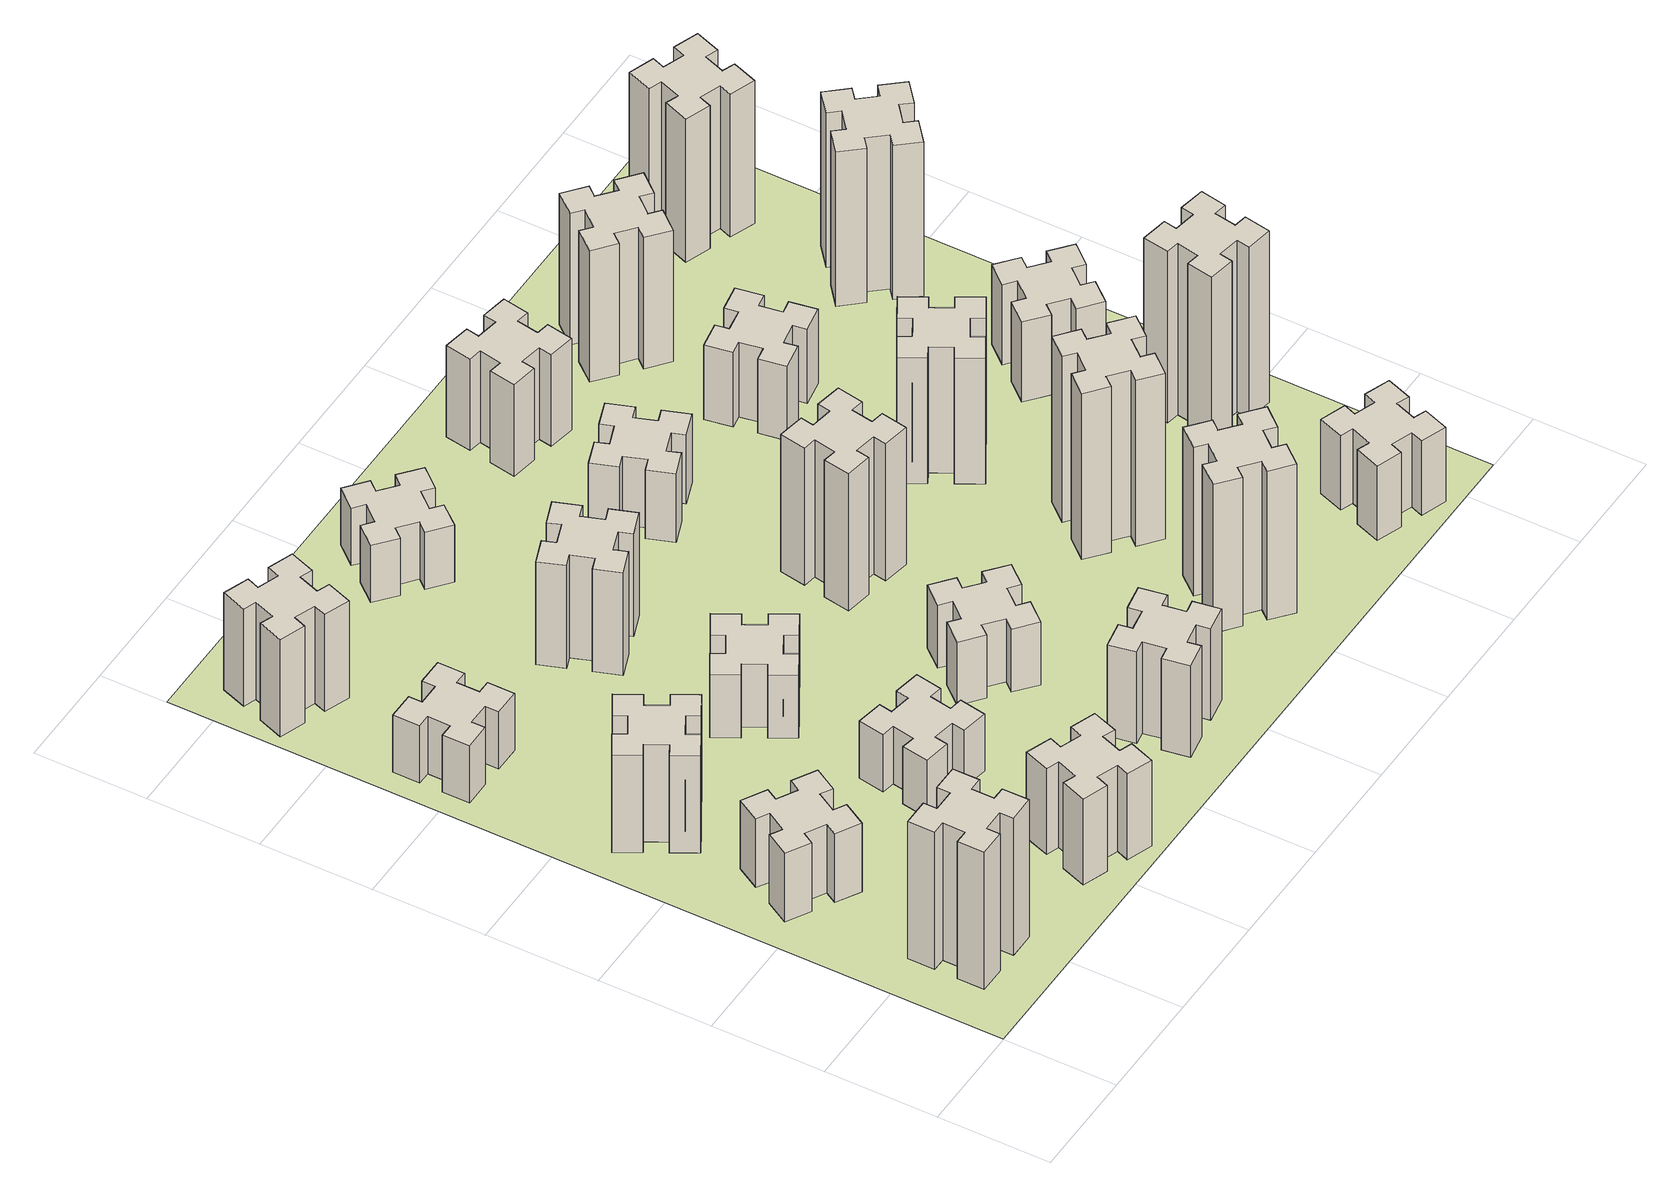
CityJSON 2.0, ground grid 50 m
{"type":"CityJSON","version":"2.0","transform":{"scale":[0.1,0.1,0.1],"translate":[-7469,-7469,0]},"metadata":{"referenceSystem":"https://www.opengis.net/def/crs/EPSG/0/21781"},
"CityObjects":{
"building1":{"type":"Building","attributes":{"class":"1000","function":"1000","usage":"1000","yearOfConstruction":2016,"roofType":"1000","measuredHeight":72,"storeysAboveGround":30,"storeysBelowGround":0},"geometry":[{"type":"Solid","lod":"1","boundaries":[[[[0,1,2,3,4,5,6,7,8,9,10,11,12,13,14,15,16,17,18,19]],[[17,16,20,21]],[[16,15,22,20]],[[15,14,23,22]],[[14,13,24,23]],[[13,12,25,24]],[[12,11,26,25]],[[11,10,27,26]],[[10,9,28,27]],[[9,8,29,28]],[[8,7,30,29]],[[7,6,31,30]],[[6,5,32,31]],[[5,4,33,32]],[[4,3,34,33]],[[3,2,35,34]],[[2,1,36,35]],[[1,0,37,36]],[[0,19,38,37]],[[19,18,39,38]],[[18,17,21,39]],[[24,25,26,27,28,29,30,31,32,33,34,35,36,37,38,39,21,20,22,23]]]]}]},
"building2":{"type":"Building","attributes":{"class":"1000","function":"1000","usage":"1000","yearOfConstruction":2016,"roofType":"1000","measuredHeight":36,"storeysAboveGround":30,"storeysBelowGround":0},"geometry":[{"type":"Solid","lod":"1","boundaries":[[[[40,41,42,43,44,45,46,47,48,49,50,51,52,53,54,55,56,57,58,59]],[[57,56,60,61]],[[56,55,62,60]],[[55,54,63,62]],[[54,53,64,63]],[[53,52,65,64]],[[52,51,66,65]],[[51,50,67,66]],[[50,49,68,67]],[[49,48,69,68]],[[48,47,70,69]],[[47,46,71,70]],[[46,45,72,71]],[[45,44,73,72]],[[44,43,74,73]],[[43,42,75,74]],[[42,41,76,75]],[[41,40,77,76]],[[40,59,78,77]],[[59,58,79,78]],[[58,57,61,79]],[[64,65,66,67,68,69,70,71,72,73,74,75,76,77,78,79,61,60,62,63]]]]}]},
"building3":{"type":"Building","attributes":{"class":"1000","function":"1000","usage":"1000","yearOfConstruction":2016,"roofType":"1000","measuredHeight":51,"storeysAboveGround":30,"storeysBelowGround":0},"geometry":[{"type":"Solid","lod":"1","boundaries":[[[[80,81,82,83,84,85,86,87,88,89,90,91,92,93,94,95,96,97,98,99]],[[97,96,100,101]],[[96,95,102,100]],[[95,94,103,102]],[[94,93,104,103]],[[93,92,105,104]],[[92,91,106,105]],[[91,90,107,106]],[[90,89,108,107]],[[89,88,109,108]],[[88,87,110,109]],[[87,86,111,110]],[[86,85,112,111]],[[85,84,113,112]],[[84,83,114,113]],[[83,82,115,114]],[[82,81,116,115]],[[81,80,117,116]],[[80,99,118,117]],[[99,98,119,118]],[[98,97,101,119]],[[104,105,106,107,108,109,110,111,112,113,114,115,116,117,118,119,101,100,102,103]]]]}]},
"building4":{"type":"Building","attributes":{"class":"1000","function":"1000","usage":"1000","yearOfConstruction":2016,"roofType":"1000","measuredHeight":30,"storeysAboveGround":30,"storeysBelowGround":0},"geometry":[{"type":"Solid","lod":"1","boundaries":[[[[120,121,122,123,124,125,126,127,128,129,130,131,132,133,134,135,136,137,138,139]],[[137,136,140,141]],[[136,135,142,140]],[[135,134,143,142]],[[134,133,144,143]],[[133,132,145,144]],[[132,131,146,145]],[[131,130,147,146]],[[130,129,148,147]],[[129,128,149,148]],[[128,127,150,149]],[[127,126,151,150]],[[126,125,152,151]],[[125,124,153,152]],[[124,123,154,153]],[[123,122,155,154]],[[122,121,156,155]],[[121,120,157,156]],[[120,139,158,157]],[[139,138,159,158]],[[138,137,141,159]],[[144,145,146,147,148,149,150,151,152,153,154,155,156,157,158,159,141,140,142,143]]]]}]},
"building5":{"type":"Building","attributes":{"class":"1000","function":"1000","usage":"1000","yearOfConstruction":2016,"roofType":"1000","measuredHeight":45,"storeysAboveGround":30,"storeysBelowGround":0},"geometry":[{"type":"Solid","lod":"1","boundaries":[[[[160,161,162,163,164,165,166,167,168,169,170,171,172,173,174,175,176,177,178,179]],[[177,176,180,181]],[[176,175,182,180]],[[175,174,183,182]],[[174,173,184,183]],[[173,172,185,184]],[[172,171,186,185]],[[171,170,187,186]],[[170,169,188,187]],[[169,168,189,188]],[[168,167,190,189]],[[167,166,191,190]],[[166,165,192,191]],[[165,164,193,192]],[[164,163,194,193]],[[163,162,195,194]],[[162,161,196,195]],[[161,160,197,196]],[[160,179,198,197]],[[179,178,199,198]],[[178,177,181,199]],[[184,185,186,187,188,189,190,191,192,193,194,195,196,197,198,199,181,180,182,183]]]]}]},
"building6":{"type":"Building","attributes":{"class":"1000","function":"1000","usage":"1000","yearOfConstruction":2016,"roofType":"1000","measuredHeight":51,"storeysAboveGround":30,"storeysBelowGround":0},"geometry":[{"type":"Solid","lod":"1","boundaries":[[[[200,201,202,203,204,205,206,207,208,209,210,211,212,213,214,215,216,217,218,219]],[[217,216,220,221]],[[216,215,222,220]],[[215,214,223,222]],[[214,213,224,223]],[[213,212,225,224]],[[212,211,226,225]],[[211,210,227,226]],[[210,209,228,227]],[[209,208,229,228]],[[208,207,230,229]],[[207,206,231,230]],[[206,205,232,231]],[[205,204,233,232]],[[204,203,234,233]],[[203,202,235,234]],[[202,201,236,235]],[[201,200,237,236]],[[200,219,238,237]],[[219,218,239,238]],[[218,217,221,239]],[[224,225,226,227,228,229,230,231,232,233,234,235,236,237,238,239,221,220,222,223]]]]}]},
"building7":{"type":"Building","attributes":{"class":"1000","function":"1000","usage":"1000","yearOfConstruction":2016,"roofType":"1000","measuredHeight":30,"storeysAboveGround":30,"storeysBelowGround":0},"geometry":[{"type":"Solid","lod":"1","boundaries":[[[[240,241,242,243,244,245,246,247,248,249,250,251,252,253,254,255,256,257,258,259]],[[257,256,260,261]],[[256,255,262,260]],[[255,254,263,262]],[[254,253,264,263]],[[253,252,265,264]],[[252,251,266,265]],[[251,250,267,266]],[[250,249,268,267]],[[249,248,269,268]],[[248,247,270,269]],[[247,246,271,270]],[[246,245,272,271]],[[245,244,273,272]],[[244,243,274,273]],[[243,242,275,274]],[[242,241,276,275]],[[241,240,277,276]],[[240,259,278,277]],[[259,258,279,278]],[[258,257,261,279]],[[264,265,266,267,268,269,270,271,272,273,274,275,276,277,278,279,261,260,262,263]]]]}]},
"building8":{"type":"Building","attributes":{"class":"1000","function":"1000","usage":"1000","yearOfConstruction":2016,"roofType":"1000","measuredHeight":33,"storeysAboveGround":30,"storeysBelowGround":0},"geometry":[{"type":"Solid","lod":"1","boundaries":[[[[280,281,282,283,284,285,286,287,288,289,290,291,292,293,294,295,296,297,298,299]],[[297,296,300,301]],[[296,295,302,300]],[[295,294,303,302]],[[294,293,304,303]],[[293,292,305,304]],[[292,291,306,305]],[[291,290,307,306]],[[290,289,308,307]],[[289,288,309,308]],[[288,287,310,309]],[[287,286,311,310]],[[286,285,312,311]],[[285,284,313,312]],[[284,283,314,313]],[[283,282,315,314]],[[282,281,316,315]],[[281,280,317,316]],[[280,299,318,317]],[[299,298,319,318]],[[298,297,301,319]],[[304,305,306,307,308,309,310,311,312,313,314,315,316,317,318,319,301,300,302,303]]]]}]},
"building9":{"type":"Building","attributes":{"class":"1000","function":"1000","usage":"1000","yearOfConstruction":2016,"roofType":"1000","measuredHeight":54,"storeysAboveGround":30,"storeysBelowGround":0},"geometry":[{"type":"Solid","lod":"1","boundaries":[[[[320,321,322,323,324,325,326,327,328,329,330,331,332,333,334,335,336,337,338,339]],[[337,336,340,341]],[[336,335,342,340]],[[335,334,343,342]],[[334,333,344,343]],[[333,332,345,344]],[[332,331,346,345]],[[331,330,347,346]],[[330,329,348,347]],[[329,328,349,348]],[[328,327,350,349]],[[327,326,351,350]],[[326,325,352,351]],[[325,324,353,352]],[[324,323,354,353]],[[323,322,355,354]],[[322,321,356,355]],[[321,320,357,356]],[[320,339,358,357]],[[339,338,359,358]],[[338,337,341,359]],[[344,345,346,347,348,349,350,351,352,353,354,355,356,357,358,359,341,340,342,343]]]]}]},
"building10":{"type":"Building","attributes":{"class":"1000","function":"1000","usage":"1000","yearOfConstruction":2016,"roofType":"1000","measuredHeight":48,"storeysAboveGround":30,"storeysBelowGround":0},"geometry":[{"type":"Solid","lod":"1","boundaries":[[[[360,361,362,363,364,365,366,367,368,369,370,371,372,373,374,375,376,377,378,379]],[[377,376,380,381]],[[376,375,382,380]],[[375,374,383,382]],[[374,373,384,383]],[[373,372,385,384]],[[372,371,386,385]],[[371,370,387,386]],[[370,369,388,387]],[[369,368,389,388]],[[368,367,390,389]],[[367,366,391,390]],[[366,365,392,391]],[[365,364,393,392]],[[364,363,394,393]],[[363,362,395,394]],[[362,361,396,395]],[[361,360,397,396]],[[360,379,398,397]],[[379,378,399,398]],[[378,377,381,399]],[[384,385,386,387,388,389,390,391,392,393,394,395,396,397,398,399,381,380,382,383]]]]}]},
"building11":{"type":"Building","attributes":{"class":"1000","function":"1000","usage":"1000","yearOfConstruction":2016,"roofType":"1000","measuredHeight":33,"storeysAboveGround":30,"storeysBelowGround":0},"geometry":[{"type":"Solid","lod":"1","boundaries":[[[[400,401,402,403,404,405,406,407,408,409,410,411,412,413,414,415,416,417,418,419]],[[417,416,420,421]],[[416,415,422,420]],[[415,414,423,422]],[[414,413,424,423]],[[413,412,425,424]],[[412,411,426,425]],[[411,410,427,426]],[[410,409,428,427]],[[409,408,429,428]],[[408,407,430,429]],[[407,406,431,430]],[[406,405,432,431]],[[405,404,433,432]],[[404,403,434,433]],[[403,402,435,434]],[[402,401,436,435]],[[401,400,437,436]],[[400,419,438,437]],[[419,418,439,438]],[[418,417,421,439]],[[424,425,426,427,428,429,430,431,432,433,434,435,436,437,438,439,421,420,422,423]]]]}]},
"building12":{"type":"Building","attributes":{"class":"1000","function":"1000","usage":"1000","yearOfConstruction":2016,"roofType":"1000","measuredHeight":30,"storeysAboveGround":30,"storeysBelowGround":0},"geometry":[{"type":"Solid","lod":"1","boundaries":[[[[440,441,442,443,444,445,446,447,448,449,450,451,452,453,454,455,456,457,458,459]],[[457,456,460,461]],[[456,455,462,460]],[[455,454,463,462]],[[454,453,464,463]],[[453,452,465,464]],[[452,451,466,465]],[[451,450,467,466]],[[450,449,468,467]],[[449,448,469,468]],[[448,447,470,469]],[[447,446,471,470]],[[446,445,472,471]],[[445,444,473,472]],[[444,443,474,473]],[[443,442,475,474]],[[442,441,476,475]],[[441,440,477,476]],[[440,459,478,477]],[[459,458,479,478]],[[458,457,461,479]],[[464,465,466,467,468,469,470,471,472,473,474,475,476,477,478,479,461,460,462,463]]]]}]},
"building13":{"type":"Building","attributes":{"class":"1000","function":"1000","usage":"1000","yearOfConstruction":2016,"roofType":"1000","measuredHeight":72,"storeysAboveGround":30,"storeysBelowGround":0},"geometry":[{"type":"Solid","lod":"1","boundaries":[[[[480,481,482,483,484,485,486,487,488,489,490,491,492,493,494,495,496,497,498,499]],[[497,496,500,501]],[[496,495,502,500]],[[495,494,503,502]],[[494,493,504,503]],[[493,492,505,504]],[[492,491,506,505]],[[491,490,507,506]],[[490,489,508,507]],[[489,488,509,508]],[[488,487,510,509]],[[487,486,511,510]],[[486,485,512,511]],[[485,484,513,512]],[[484,483,514,513]],[[483,482,515,514]],[[482,481,516,515]],[[481,480,517,516]],[[480,499,518,517]],[[499,498,519,518]],[[498,497,501,519]],[[504,505,506,507,508,509,510,511,512,513,514,515,516,517,518,519,501,500,502,503]]]]}]},
"building14":{"type":"Building","attributes":{"class":"1000","function":"1000","usage":"1000","yearOfConstruction":2016,"roofType":"1000","measuredHeight":36,"storeysAboveGround":30,"storeysBelowGround":0},"geometry":[{"type":"Solid","lod":"1","boundaries":[[[[520,521,522,523,524,525,526,527,528,529,530,531,532,533,534,535,536,537,538,539]],[[537,536,540,541]],[[536,535,542,540]],[[535,534,543,542]],[[534,533,544,543]],[[533,532,545,544]],[[532,531,546,545]],[[531,530,547,546]],[[530,529,548,547]],[[529,528,549,548]],[[528,527,550,549]],[[527,526,551,550]],[[526,525,552,551]],[[525,524,553,552]],[[524,523,554,553]],[[523,522,555,554]],[[522,521,556,555]],[[521,520,557,556]],[[520,539,558,557]],[[539,538,559,558]],[[538,537,541,559]],[[544,545,546,547,548,549,550,551,552,553,554,555,556,557,558,559,541,540,542,543]]]]}]},
"building15":{"type":"Building","attributes":{"class":"1000","function":"1000","usage":"1000","yearOfConstruction":2016,"roofType":"1000","measuredHeight":78,"storeysAboveGround":30,"storeysBelowGround":0},"geometry":[{"type":"Solid","lod":"1","boundaries":[[[[560,561,562,563,564,565,566,567,568,569,570,571,572,573,574,575,576,577,578,579]],[[577,576,580,581]],[[576,575,582,580]],[[575,574,583,582]],[[574,573,584,583]],[[573,572,585,584]],[[572,571,586,585]],[[571,570,587,586]],[[570,569,588,587]],[[569,568,589,588]],[[568,567,590,589]],[[567,566,591,590]],[[566,565,592,591]],[[565,564,593,592]],[[564,563,594,593]],[[563,562,595,594]],[[562,561,596,595]],[[561,560,597,596]],[[560,579,598,597]],[[579,578,599,598]],[[578,577,581,599]],[[584,585,586,587,588,589,590,591,592,593,594,595,596,597,598,599,581,580,582,583]]]]}]},
"building16":{"type":"Building","attributes":{"class":"1000","function":"1000","usage":"1000","yearOfConstruction":2016,"roofType":"1000","measuredHeight":48,"storeysAboveGround":30,"storeysBelowGround":0},"geometry":[{"type":"Solid","lod":"1","boundaries":[[[[600,601,602,603,604,605,606,607,608,609,610,611,612,613,614,615,616,617,618,619]],[[617,616,620,621]],[[616,615,622,620]],[[615,614,623,622]],[[614,613,624,623]],[[613,612,625,624]],[[612,611,626,625]],[[611,610,627,626]],[[610,609,628,627]],[[609,608,629,628]],[[608,607,630,629]],[[607,606,631,630]],[[606,605,632,631]],[[605,604,633,632]],[[604,603,634,633]],[[603,602,635,634]],[[602,601,636,635]],[[601,600,637,636]],[[600,619,638,637]],[[619,618,639,638]],[[618,617,621,639]],[[624,625,626,627,628,629,630,631,632,633,634,635,636,637,638,639,621,620,622,623]]]]}]},
"building17":{"type":"Building","attributes":{"class":"1000","function":"1000","usage":"1000","yearOfConstruction":2016,"roofType":"1000","measuredHeight":87,"storeysAboveGround":30,"storeysBelowGround":0},"geometry":[{"type":"Solid","lod":"1","boundaries":[[[[640,641,642,643,644,645,646,647,648,649,650,651,652,653,654,655,656,657,658,659]],[[657,656,660,661]],[[656,655,662,660]],[[655,654,663,662]],[[654,653,664,663]],[[653,652,665,664]],[[652,651,666,665]],[[651,650,667,666]],[[650,649,668,667]],[[649,648,669,668]],[[648,647,670,669]],[[647,646,671,670]],[[646,645,672,671]],[[645,644,673,672]],[[644,643,674,673]],[[643,642,675,674]],[[642,641,676,675]],[[641,640,677,676]],[[640,659,678,677]],[[659,658,679,678]],[[658,657,661,679]],[[664,665,666,667,668,669,670,671,672,673,674,675,676,677,678,679,661,660,662,663]]]]}]},
"building18":{"type":"Building","attributes":{"class":"1000","function":"1000","usage":"1000","yearOfConstruction":2016,"roofType":"1000","measuredHeight":66,"storeysAboveGround":30,"storeysBelowGround":0},"geometry":[{"type":"Solid","lod":"1","boundaries":[[[[680,681,682,683,684,685,686,687,688,689,690,691,692,693,694,695,696,697,698,699]],[[697,696,700,701]],[[696,695,702,700]],[[695,694,703,702]],[[694,693,704,703]],[[693,692,705,704]],[[692,691,706,705]],[[691,690,707,706]],[[690,689,708,707]],[[689,688,709,708]],[[688,687,710,709]],[[687,686,711,710]],[[686,685,712,711]],[[685,684,713,712]],[[684,683,714,713]],[[683,682,715,714]],[[682,681,716,715]],[[681,680,717,716]],[[680,699,718,717]],[[699,698,719,718]],[[698,697,701,719]],[[704,705,706,707,708,709,710,711,712,713,714,715,716,717,718,719,701,700,702,703]]]]}]},
"building19":{"type":"Building","attributes":{"class":"1000","function":"1000","usage":"1000","yearOfConstruction":2016,"roofType":"1000","measuredHeight":39,"storeysAboveGround":30,"storeysBelowGround":0},"geometry":[{"type":"Solid","lod":"1","boundaries":[[[[720,721,722,723,724,725,726,727,728,729,730,731,732,733,734,735,736,737,738,739]],[[737,736,740,741]],[[736,735,742,740]],[[735,734,743,742]],[[734,733,744,743]],[[733,732,745,744]],[[732,731,746,745]],[[731,730,747,746]],[[730,729,748,747]],[[729,728,749,748]],[[728,727,750,749]],[[727,726,751,750]],[[726,725,752,751]],[[725,724,753,752]],[[724,723,754,753]],[[723,722,755,754]],[[722,721,756,755]],[[721,720,757,756]],[[720,739,758,757]],[[739,738,759,758]],[[738,737,741,759]],[[744,745,746,747,748,749,750,751,752,753,754,755,756,757,758,759,741,740,742,743]]]]}]},
"building20":{"type":"Building","attributes":{"class":"1000","function":"1000","usage":"1000","yearOfConstruction":2016,"roofType":"1000","measuredHeight":39,"storeysAboveGround":30,"storeysBelowGround":0},"geometry":[{"type":"Solid","lod":"1","boundaries":[[[[760,761,762,763,764,765,766,767,768,769,770,771,772,773,774,775,776,777,778,779]],[[777,776,780,781]],[[776,775,782,780]],[[775,774,783,782]],[[774,773,784,783]],[[773,772,785,784]],[[772,771,786,785]],[[771,770,787,786]],[[770,769,788,787]],[[769,768,789,788]],[[768,767,790,789]],[[767,766,791,790]],[[766,765,792,791]],[[765,764,793,792]],[[764,763,794,793]],[[763,762,795,794]],[[762,761,796,795]],[[761,760,797,796]],[[760,779,798,797]],[[779,778,799,798]],[[778,777,781,799]],[[784,785,786,787,788,789,790,791,792,793,794,795,796,797,798,799,781,780,782,783]]]]}]},
"building21":{"type":"Building","attributes":{"class":"1000","function":"1000","usage":"1000","yearOfConstruction":2016,"roofType":"1000","measuredHeight":69,"storeysAboveGround":30,"storeysBelowGround":0},"geometry":[{"type":"Solid","lod":"1","boundaries":[[[[800,801,802,803,804,805,806,807,808,809,810,811,812,813,814,815,816,817,818,819]],[[817,816,820,821]],[[816,815,822,820]],[[815,814,823,822]],[[814,813,824,823]],[[813,812,825,824]],[[812,811,826,825]],[[811,810,827,826]],[[810,809,828,827]],[[809,808,829,828]],[[808,807,830,829]],[[807,806,831,830]],[[806,805,832,831]],[[805,804,833,832]],[[804,803,834,833]],[[803,802,835,834]],[[802,801,836,835]],[[801,800,837,836]],[[800,819,838,837]],[[819,818,839,838]],[[818,817,821,839]],[[824,825,826,827,828,829,830,831,832,833,834,835,836,837,838,839,821,820,822,823]]]]}]},
"building22":{"type":"Building","attributes":{"class":"1000","function":"1000","usage":"1000","yearOfConstruction":2016,"roofType":"1000","measuredHeight":90,"storeysAboveGround":30,"storeysBelowGround":0},"geometry":[{"type":"Solid","lod":"1","boundaries":[[[[840,841,842,843,844,845,846,847,848,849,850,851,852,853,854,855,856,857,858,859]],[[857,856,860,861]],[[856,855,862,860]],[[855,854,863,862]],[[854,853,864,863]],[[853,852,865,864]],[[852,851,866,865]],[[851,850,867,866]],[[850,849,868,867]],[[849,848,869,868]],[[848,847,870,869]],[[847,846,871,870]],[[846,845,872,871]],[[845,844,873,872]],[[844,843,874,873]],[[843,842,875,874]],[[842,841,876,875]],[[841,840,877,876]],[[840,859,878,877]],[[859,858,879,878]],[[858,857,861,879]],[[864,865,866,867,868,869,870,871,872,873,874,875,876,877,878,879,861,860,862,863]]]]}]},
"building23":{"type":"Building","attributes":{"class":"1000","function":"1000","usage":"1000","yearOfConstruction":2016,"roofType":"1000","measuredHeight":42,"storeysAboveGround":30,"storeysBelowGround":0},"geometry":[{"type":"Solid","lod":"1","boundaries":[[[[880,881,882,883,884,885,886,887,888,889,890,891,892,893,894,895,896,897,898,899]],[[897,896,900,901]],[[896,895,902,900]],[[895,894,903,902]],[[894,893,904,903]],[[893,892,905,904]],[[892,891,906,905]],[[891,890,907,906]],[[890,889,908,907]],[[889,888,909,908]],[[888,887,910,909]],[[887,886,911,910]],[[886,885,912,911]],[[885,884,913,912]],[[884,883,914,913]],[[883,882,915,914]],[[882,881,916,915]],[[881,880,917,916]],[[880,899,918,917]],[[899,898,919,918]],[[898,897,901,919]],[[904,905,906,907,908,909,910,911,912,913,914,915,916,917,918,919,901,900,902,903]]]]}]},
"building24":{"type":"Building","attributes":{"class":"1000","function":"1000","usage":"1000","yearOfConstruction":2016,"roofType":"1000","measuredHeight":81,"storeysAboveGround":30,"storeysBelowGround":0},"geometry":[{"type":"Solid","lod":"1","boundaries":[[[[920,921,922,923,924,925,926,927,928,929,930,931,932,933,934,935,936,937,938,939]],[[937,936,940,941]],[[936,935,942,940]],[[935,934,943,942]],[[934,933,944,943]],[[933,932,945,944]],[[932,931,946,945]],[[931,930,947,946]],[[930,929,948,947]],[[929,928,949,948]],[[928,927,950,949]],[[927,926,951,950]],[[926,925,952,951]],[[925,924,953,952]],[[924,923,954,953]],[[923,922,955,954]],[[922,921,956,955]],[[921,920,957,956]],[[920,939,958,957]],[[939,938,959,958]],[[938,937,941,959]],[[944,945,946,947,948,949,950,951,952,953,954,955,956,957,958,959,941,940,942,943]]]]}]},
"building25":{"type":"Building","attributes":{"class":"1000","function":"1000","usage":"1000","yearOfConstruction":2016,"roofType":"1000","measuredHeight":75,"storeysAboveGround":30,"storeysBelowGround":0},"geometry":[{"type":"Solid","lod":"1","boundaries":[[[[960,961,962,963,964,965,966,967,968,969,970,971,972,973,974,975,976,977,978,979]],[[977,976,980,981]],[[976,975,982,980]],[[975,974,983,982]],[[974,973,984,983]],[[973,972,985,984]],[[972,971,986,985]],[[971,970,987,986]],[[970,969,988,987]],[[969,968,989,988]],[[968,967,990,989]],[[967,966,991,990]],[[966,965,992,991]],[[965,964,993,992]],[[964,963,994,993]],[[963,962,995,994]],[[962,961,996,995]],[[961,960,997,996]],[[960,979,998,997]],[[979,978,999,998]],[[978,977,981,999]],[[984,985,986,987,988,989,990,991,992,993,994,995,996,997,998,999,981,980,982,983]]]]}]},
"landuse1":{"type":"LandUse","attributes":{"name":"plot1","function":"1010"},"geometry":[{"type":"MultiSurface","lod":"1","boundaries":[[[1000,1001,1002,1003]]]}]}
},
"vertices":[
[325,265,0],[425,265,0],[425,205,0],[545,205,0],[545,325,0],[485,325,0],[485,425,0],[545,425,0],[545,545,0],[425,545,0],[425,485,0],[325,485,0],[325,545,0],[205,545,0],[205,425,0],[265,425,0],[265,325,0],[205,325,0],[205,205,0],[325,205,0],[265,325,720],[205,325,720],[265,425,720],[205,425,720],[205,545,720],[325,545,720],[325,485,720],[425,485,720],[425,545,720],[545,545,720],[545,425,720],[485,425,720],[485,325,720],[545,325,720],[545,205,720],[425,205,720],[425,265,720],[325,265,720],[325,205,720],[205,205,720],
[305,1214,0],[255,1127,0],[203,1157,0],[143,1053,0],[247,993,0],[277,1045,0],[364,995,0],[334,943,0],[438,883,0],[498,987,0],[446,1017,0],[496,1104,0],[548,1074,0],[608,1178,0],[504,1238,0],[474,1186,0],[387,1236,0],[417,1288,0],[313,1348,0],[253,1244,0],[387,1236,360],[417,1288,360],[474,1186,360],[504,1238,360],[608,1178,360],[548,1074,360],[496,1104,360],[446,1017,360],[498,987,360],[438,883,360],[334,943,360],[364,995,360],[277,1045,360],[247,993,360],[143,1053,360],[203,1157,360],[255,1127,360],[305,1214,360],[253,1244,360],[313,1348,360],
[387,1635,0],[474,1685,0],[504,1633,0],[608,1693,0],[548,1797,0],[496,1767,0],[446,1854,0],[498,1884,0],[438,1988,0],[334,1928,0],[364,1876,0],[277,1826,0],[247,1878,0],[143,1818,0],[203,1714,0],[255,1744,0],[305,1657,0],[253,1627,0],[313,1523,0],[417,1583,0],[305,1657,510],[253,1627,510],[255,1744,510],[203,1714,510],[143,1818,510],[247,1878,510],[277,1826,510],[364,1876,510],[334,1928,510],[438,1988,510],[498,1884,510],[446,1854,510],[496,1767,510],[548,1797,510],[608,1693,510],[504,1633,510],[474,1685,510],[387,1635,510],[417,1583,510],[313,1523,510],
[165,2645,0],[165,2545,0],[105,2545,0],[105,2425,0],[225,2425,0],[225,2485,0],[325,2485,0],[325,2425,0],[445,2425,0],[445,2545,0],[385,2545,0],[385,2645,0],[445,2645,0],[445,2765,0],[325,2765,0],[325,2705,0],[225,2705,0],[225,2765,0],[105,2765,0],[105,2645,0],[225,2705,300],[225,2765,300],[325,2705,300],[325,2765,300],[445,2765,300],[445,2645,300],[385,2645,300],[385,2545,300],[445,2545,300],[445,2425,300],[325,2425,300],[325,2485,300],[225,2485,300],[225,2425,300],[105,2425,300],[105,2545,300],[165,2545,300],[165,2645,300],[105,2645,300],[105,2765,300],
[1200,362,0],[1106,396,0],[1127,452,0],[1014,493,0],[973,380,0],[1029,360,0],[995,266,0],[939,287,0],[897,174,0],[1010,133,0],[1031,189,0],[1125,155,0],[1104,99,0],[1217,57,0],[1258,170,0],[1202,191,0],[1236,285,0],[1292,264,0],[1333,377,0],[1220,418,0],[1236,285,450],[1292,264,450],[1202,191,450],[1258,170,450],[1217,57,450],[1104,99,450],[1125,155,450],[1031,189,450],[1010,133,450],[897,174,450],[939,287,450],[995,266,450],[1029,360,450],[973,380,450],[1014,493,450],[1127,452,450],[1106,396,450],[1200,362,450],[1220,418,450],[1333,377,450],
[362,3251,0],[396,3345,0],[452,3324,0],[493,3437,0],[380,3478,0],[360,3422,0],[266,3456,0],[287,3512,0],[174,3553,0],[133,3440,0],[189,3420,0],[155,3326,0],[99,3347,0],[57,3234,0],[170,3193,0],[191,3249,0],[285,3215,0],[264,3159,0],[377,3117,0],[418,3230,0],[285,3215,510],[264,3159,510],[191,3249,510],[170,3193,510],[57,3234,510],[99,3347,510],[155,3326,510],[189,3420,510],[133,3440,510],[174,3553,510],[287,3512,510],[266,3456,510],[360,3422,510],[380,3478,510],[493,3437,510],[452,3324,510],[396,3345,510],[362,3251,510],[418,3230,510],[377,3117,510],
[1016,1084,0],[998,985,0],[939,996,0],[918,877,0],[1037,857,0],[1047,916,0],[1145,898,0],[1135,839,0],[1253,818,0],[1274,937,0],[1215,947,0],[1232,1045,0],[1291,1035,0],[1312,1153,0],[1194,1174,0],[1184,1115,0],[1085,1132,0],[1096,1191,0],[977,1212,0],[957,1094,0],[1085,1132,300],[1096,1191,300],[1184,1115,300],[1194,1174,300],[1312,1153,300],[1291,1035,300],[1232,1045,300],[1215,947,300],[1274,937,300],[1253,818,300],[1135,839,300],[1145,898,300],[1047,916,300],[1037,857,300],[918,877,300],[939,996,300],[998,985,300],[1016,1084,300],[957,1094,300],[977,1212,300],
[1127,1635,0],[1214,1685,0],[1244,1633,0],[1348,1693,0],[1288,1797,0],[1236,1767,0],[1186,1854,0],[1238,1884,0],[1178,1988,0],[1074,1928,0],[1104,1876,0],[1017,1826,0],[987,1878,0],[883,1818,0],[943,1714,0],[995,1744,0],[1045,1657,0],[993,1627,0],[1053,1523,0],[1157,1583,0],[1045,1657,330],[993,1627,330],[995,1744,330],[943,1714,330],[883,1818,330],[987,1878,330],[1017,1826,330],[1104,1876,330],[1074,1928,330],[1178,1988,330],[1238,1884,330],[1186,1854,330],[1236,1767,330],[1288,1797,330],[1348,1693,330],[1244,1633,330],[1214,1685,330],[1127,1635,330],[1157,1583,330],[1053,1523,330],
[1125,2616,0],[1031,2582,0],[1010,2638,0],[897,2597,0],[939,2484,0],[995,2505,0],[1029,2411,0],[973,2390,0],[1014,2277,0],[1127,2319,0],[1106,2375,0],[1200,2409,0],[1220,2353,0],[1333,2394,0],[1292,2507,0],[1236,2486,0],[1202,2580,0],[1258,2600,0],[1217,2713,0],[1104,2672,0],[1202,2580,540],[1258,2600,540],[1236,2486,540],[1292,2507,540],[1333,2394,540],[1220,2353,540],[1200,2409,540],[1106,2375,540],[1127,2319,540],[1014,2277,540],[973,2390,540],[1029,2411,540],[995,2505,540],[939,2484,540],[897,2597,540],[1010,2638,540],[1031,2582,540],[1125,2616,540],[1104,2672,540],[1217,2713,540],
[1738,405,0],[1756,307,0],[1697,297,0],[1717,178,0],[1836,199,0],[1825,258,0],[1924,276,0],[1934,217,0],[2052,237,0],[2031,356,0],[1972,345,0],[1955,444,0],[2014,454,0],[1993,572,0],[1875,551,0],[1885,492,0],[1787,475,0],[1777,534,0],[1658,513,0],[1679,395,0],[1787,475,480],[1777,534,480],[1885,492,480],[1875,551,480],[1993,572,480],[2014,454,480],[1955,444,480],[1972,345,480],[2031,356,480],[2052,237,480],[1934,217,480],[1924,276,480],[1825,258,480],[1836,199,480],[1717,178,480],[1697,297,480],[1756,307,480],[1738,405,480],[1679,395,480],[1658,513,480],
[1703,1224,0],[1639,1148,0],[1593,1186,0],[1516,1094,0],[1608,1017,0],[1646,1063,0],[1723,999,0],[1684,953,0],[1776,876,0],[1853,968,0],[1807,1006,0],[1872,1083,0],[1918,1044,0],[1995,1136,0],[1903,1213,0],[1864,1167,0],[1788,1232,0],[1826,1278,0],[1734,1355,0],[1657,1263,0],[1788,1232,330],[1826,1278,330],[1864,1167,330],[1903,1213,330],[1995,1136,330],[1918,1044,330],[1872,1083,330],[1807,1006,330],[1853,968,330],[1776,876,330],[1684,953,330],[1723,999,330],[1646,1063,330],[1608,1017,330],[1516,1094,330],[1593,1186,330],[1639,1148,330],[1703,1224,330],[1657,1263,330],[1734,1355,330],
[1063,3444,0],[999,3368,0],[953,3406,0],[876,3314,0],[968,3237,0],[1006,3283,0],[1083,3219,0],[1044,3173,0],[1136,3096,0],[1213,3188,0],[1167,3226,0],[1232,3303,0],[1278,3264,0],[1355,3356,0],[1263,3433,0],[1224,3387,0],[1148,3452,0],[1186,3498,0],[1094,3575,0],[1017,3483,0],[1148,3452,300],[1186,3498,300],[1224,3387,300],[1263,3433,300],[1355,3356,300],[1278,3264,300],[1232,3303,300],[1167,3226,300],[1213,3188,300],[1136,3096,300],[1044,3173,300],[1083,3219,300],[1006,3283,300],[968,3237,300],[876,3314,300],[953,3406,300],[999,3368,300],[1063,3444,300],[1017,3483,300],[1094,3575,300],
[2024,1955,0],[1925,1972,0],[1936,2031,0],[1817,2052,0],[1797,1934,0],[1856,1924,0],[1838,1825,0],[1779,1836,0],[1758,1717,0],[1877,1697,0],[1887,1756,0],[1985,1738,0],[1975,1679,0],[2093,1658,0],[2114,1777,0],[2055,1787,0],[2072,1885,0],[2131,1875,0],[2152,1993,0],[2034,2014,0],[2072,1885,720],[2131,1875,720],[2055,1787,720],[2114,1777,720],[2093,1658,720],[1975,1679,720],[1985,1738,720],[1887,1756,720],[1877,1697,720],[1758,1717,720],[1779,1836,720],[1838,1825,720],[1856,1924,720],[1797,1934,720],[1817,2052,720],[1936,2031,720],[1925,1972,720],[2024,1955,720],[2034,2014,720],[2152,1993,720],
[1735,2705,0],[1769,2611,0],[1713,2590,0],[1754,2477,0],[1867,2519,0],[1846,2575,0],[1940,2609,0],[1960,2553,0],[2073,2594,0],[2032,2707,0],[1976,2686,0],[1942,2780,0],[1998,2800,0],[1957,2913,0],[1844,2872,0],[1865,2816,0],[1771,2782,0],[1750,2838,0],[1637,2797,0],[1679,2684,0],[1771,2782,360],[1750,2838,360],[1865,2816,360],[1844,2872,360],[1957,2913,360],[1998,2800,360],[1942,2780,360],[1976,2686,360],[2032,2707,360],[2073,2594,360],[1960,2553,360],[1940,2609,360],[1846,2575,360],[1867,2519,360],[1754,2477,360],[1713,2590,360],[1769,2611,360],[1735,2705,360],[1679,2684,360],[1637,2797,360],
[2704,527,0],[2628,592,0],[2666,638,0],[2574,715,0],[2497,623,0],[2543,584,0],[2479,508,0],[2433,546,0],[2356,454,0],[2448,377,0],[2486,423,0],[2563,359,0],[2524,313,0],[2616,236,0],[2693,328,0],[2647,366,0],[2712,443,0],[2758,404,0],[2835,496,0],[2743,573,0],[2712,443,780],[2758,404,780],[2647,366,780],[2693,328,780],[2616,236,780],[2524,313,780],[2563,359,780],[2486,423,780],[2448,377,780],[2356,454,780],[2433,546,780],[2479,508,780],[2543,584,780],[2497,623,780],[2574,715,780],[2666,638,780],[2628,592,780],[2704,527,780],[2743,573,780],[2835,496,780],
[2024,3435,0],[1925,3452,0],[1936,3511,0],[1817,3532,0],[1797,3414,0],[1856,3404,0],[1838,3305,0],[1779,3316,0],[1758,3197,0],[1877,3177,0],[1887,3236,0],[1985,3218,0],[1975,3159,0],[2093,3138,0],[2114,3257,0],[2055,3267,0],[2072,3365,0],[2131,3355,0],[2152,3473,0],[2034,3494,0],[2072,3365,480],[2131,3355,480],[2055,3267,480],[2114,3257,480],[2093,3138,480],[1975,3159,480],[1985,3218,480],[1887,3236,480],[1877,3177,480],[1758,3197,480],[1779,3316,480],[1838,3305,480],[1856,3404,480],[1797,3414,480],[1817,3532,480],[1936,3511,480],[1925,3452,480],[2024,3435,480],[2034,3494,480],[2152,3473,480],
[2804,1167,0],[2728,1232,0],[2766,1278,0],[2674,1355,0],[2597,1263,0],[2643,1224,0],[2579,1148,0],[2533,1186,0],[2456,1094,0],[2548,1017,0],[2586,1063,0],[2663,999,0],[2624,953,0],[2716,876,0],[2793,968,0],[2747,1006,0],[2812,1083,0],[2858,1044,0],[2935,1136,0],[2843,1213,0],[2812,1083,870],[2858,1044,870],[2747,1006,870],[2793,968,870],[2716,876,870],[2624,953,870],[2663,999,870],[2586,1063,870],[2548,1017,870],[2456,1094,870],[2533,1186,870],[2579,1148,870],[2643,1224,870],[2597,1263,870],[2674,1355,870],[2766,1278,870],[2728,1232,870],[2804,1167,870],[2843,1213,870],[2935,1136,870],
[2684,1976,0],[2597,1926,0],[2567,1978,0],[2463,1918,0],[2523,1814,0],[2575,1844,0],[2625,1757,0],[2573,1727,0],[2633,1623,0],[2737,1683,0],[2707,1735,0],[2794,1785,0],[2824,1733,0],[2928,1793,0],[2868,1897,0],[2816,1867,0],[2766,1954,0],[2818,1984,0],[2758,2088,0],[2654,2028,0],[2766,1954,660],[2818,1984,660],[2816,1867,660],[2868,1897,660],[2928,1793,660],[2824,1733,660],[2794,1785,660],[2707,1735,660],[2737,1683,660],[2633,1623,660],[2573,1727,660],[2625,1757,660],[2575,1844,660],[2523,1814,660],[2463,1918,660],[2567,1978,660],[2597,1926,660],[2684,1976,660],[2654,2028,660],[2758,2088,660],
[2712,2565,0],[2695,2664,0],[2754,2674,0],[2733,2792,0],[2615,2771,0],[2625,2712,0],[2527,2695,0],[2517,2754,0],[2398,2733,0],[2419,2615,0],[2478,2625,0],[2496,2527,0],[2437,2517,0],[2457,2398,0],[2576,2419,0],[2565,2478,0],[2664,2496,0],[2674,2437,0],[2792,2457,0],[2771,2576,0],[2664,2496,390],[2674,2437,390],[2565,2478,390],[2576,2419,390],[2457,2398,390],[2437,2517,390],[2496,2527,390],[2478,2625,390],[2419,2615,390],[2398,2733,390],[2517,2754,390],[2527,2695,390],[2625,2712,390],[2615,2771,390],[2733,2792,390],[2754,2674,390],[2695,2664,390],[2712,2565,390],[2771,2576,390],[2792,2457,390],
[3251,189,0],[3345,155,0],[3324,99,0],[3437,57,0],[3478,170,0],[3422,191,0],[3456,285,0],[3512,264,0],[3553,377,0],[3440,418,0],[3420,362,0],[3326,396,0],[3347,452,0],[3234,493,0],[3193,380,0],[3249,360,0],[3215,266,0],[3159,287,0],[3117,174,0],[3230,133,0],[3215,266,390],[3159,287,390],[3249,360,390],[3193,380,390],[3234,493,390],[3347,452,390],[3326,396,390],[3420,362,390],[3440,418,390],[3553,377,390],[3512,264,390],[3456,285,390],[3422,191,390],[3478,170,390],[3437,57,390],[3324,99,390],[3345,155,390],[3251,189,390],[3230,133,390],[3117,174,390],
[2704,3287,0],[2628,3352,0],[2666,3398,0],[2574,3475,0],[2497,3383,0],[2543,3344,0],[2479,3268,0],[2433,3306,0],[2356,3214,0],[2448,3137,0],[2486,3183,0],[2563,3119,0],[2524,3073,0],[2616,2996,0],[2693,3088,0],[2647,3126,0],[2712,3203,0],[2758,3164,0],[2835,3256,0],[2743,3333,0],[2712,3203,690],[2758,3164,690],[2647,3126,690],[2693,3088,690],[2616,2996,690],[2524,3073,690],[2563,3119,690],[2486,3183,690],[2448,3137,690],[2356,3214,690],[2433,3306,690],[2479,3268,690],[2543,3344,690],[2497,3383,690],[2574,3475,690],[2666,3398,690],[2628,3352,690],[2704,3287,690],[2743,3333,690],[2835,3256,690],
[3367,1016,0],[3465,998,0],[3455,939,0],[3573,918,0],[3594,1037,0],[3535,1047,0],[3552,1145,0],[3611,1135,0],[3632,1253,0],[3514,1274,0],[3504,1215,0],[3405,1232,0],[3416,1291,0],[3297,1312,0],[3277,1194,0],[3336,1184,0],[3318,1085,0],[3259,1096,0],[3238,977,0],[3357,957,0],[3318,1085,900],[3259,1096,900],[3336,1184,900],[3277,1194,900],[3297,1312,900],[3416,1291,900],[3405,1232,900],[3504,1215,900],[3514,1274,900],[3632,1253,900],[3611,1135,900],[3552,1145,900],[3535,1047,900],[3594,1037,900],[3573,918,900],[3455,939,900],[3465,998,900],[3367,1016,900],[3357,957,900],[3238,977,900],
[3283,1864,0],[3219,1788,0],[3173,1826,0],[3096,1734,0],[3188,1657,0],[3226,1703,0],[3303,1639,0],[3264,1593,0],[3356,1516,0],[3433,1608,0],[3387,1646,0],[3452,1723,0],[3498,1684,0],[3575,1776,0],[3483,1853,0],[3444,1807,0],[3368,1872,0],[3406,1918,0],[3314,1995,0],[3237,1903,0],[3368,1872,420],[3406,1918,420],[3444,1807,420],[3483,1853,420],[3575,1776,420],[3498,1684,420],[3452,1723,420],[3387,1646,420],[3433,1608,420],[3356,1516,420],[3264,1593,420],[3303,1639,420],[3226,1703,420],[3188,1657,420],[3096,1734,420],[3173,1826,420],[3219,1788,420],[3283,1864,420],[3237,1903,420],[3314,1995,420],
[3403,2712,0],[3326,2647,0],[3288,2693,0],[3196,2616,0],[3273,2524,0],[3319,2563,0],[3383,2486,0],[3337,2448,0],[3414,2356,0],[3506,2433,0],[3468,2479,0],[3544,2543,0],[3583,2497,0],[3675,2574,0],[3598,2666,0],[3552,2628,0],[3487,2704,0],[3533,2743,0],[3456,2835,0],[3364,2758,0],[3487,2704,810],[3533,2743,810],[3552,2628,810],[3598,2666,810],[3675,2574,810],[3583,2497,810],[3544,2543,810],[3468,2479,810],[3506,2433,810],[3414,2356,810],[3337,2448,810],[3383,2486,810],[3319,2563,810],[3273,2524,810],[3196,2616,810],[3288,2693,810],[3326,2647,810],[3403,2712,810],[3364,2758,810],[3456,2835,810],
[3422,3251,0],[3456,3345,0],[3512,3324,0],[3553,3437,0],[3440,3478,0],[3420,3422,0],[3326,3456,0],[3347,3512,0],[3234,3553,0],[3193,3440,0],[3249,3420,0],[3215,3326,0],[3159,3347,0],[3117,3234,0],[3230,3193,0],[3251,3249,0],[3345,3215,0],[3324,3159,0],[3437,3117,0],[3478,3230,0],[3345,3215,750],[3324,3159,750],[3251,3249,750],[3230,3193,750],[3117,3234,750],[3159,3347,750],[3215,3326,750],[3249,3420,750],[3193,3440,750],[3234,3553,750],[3347,3512,750],[3326,3456,750],[3420,3422,750],[3440,3478,750],[3553,3437,750],[3512,3324,750],[3456,3345,750],[3422,3251,750],[3478,3230,750],[3437,3117,750],
[5,3705,0],[3705,3705,0],[3705,5,0],[5,5,0]
]}
